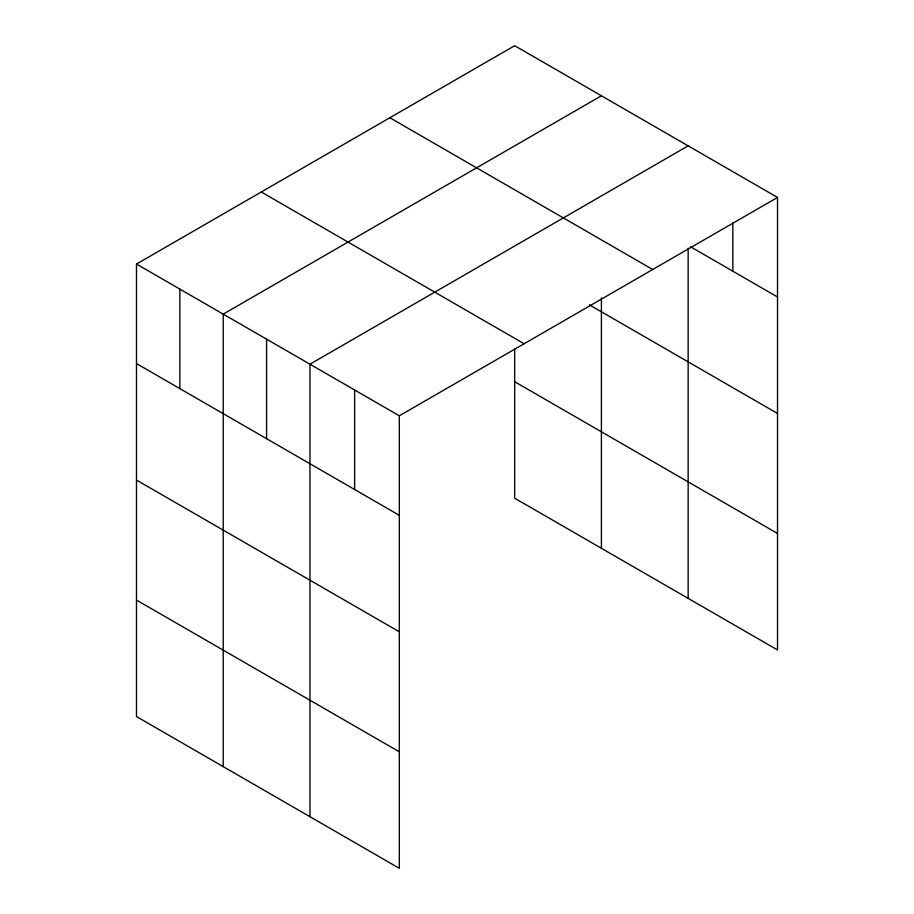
<?xml version="1.0" encoding="UTF-8"?>
<svg xmlns="http://www.w3.org/2000/svg" width="914" height="914" viewBox="0 0 914 914"><rect width="100%" height="100%" fill="white"/><g stroke="black" fill="none" stroke-linecap="round" stroke-linejoin="round"><path stroke-width="1.37" d="M777.517 197.447L399.327 415.801L399.327 868.3L136.483 716.553L136.483 264.043L514.673 45.7L777.517 197.447L777.517 649.957L514.673 498.199L514.673 348.611M688.151 248.162L688.151 598.362M601.412 95.776L223.222 314.13L223.222 766.629M688.151 145.852L309.96 364.206L309.96 816.705M690.561 246.78L777.517 296.981M389.867 117.757L652.71 269.504M589.37 304.83L777.517 413.459M261.29 191.997L524.133 343.744M514.673 381.721L777.517 533.468M136.483 264.043L399.327 415.801M136.483 363.578L399.327 515.325M136.483 480.056L399.327 631.803M136.483 600.064L399.327 751.822M732.834 222.845L732.834 271.184M601.412 297.918L601.412 548.274M354.643 390.004L354.643 489.527M266.591 339.163L266.591 438.697M179.852 289.087L179.852 388.61"/></g></svg>
